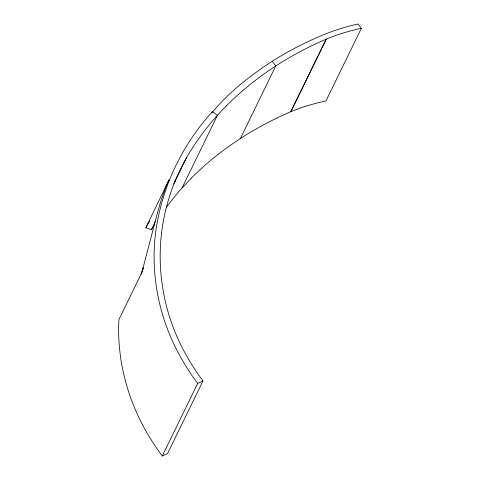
<?xml version="1.0" encoding="UTF-8"?>
<svg xmlns="http://www.w3.org/2000/svg" width="480" height="480" viewBox="0 0 480 480"><rect width="100%" height="100%" fill="white"/><g stroke="black" fill="none" stroke-linecap="round" stroke-linejoin="round"><path stroke-width="0.72" d="M154.338 224.76L151.362 229.722L145.818 227.724L168.828 180.318A15.564 0.39 -62 0 1 168.312 181.584M175.026 181.206L175.11 180.582M168.798 180.612L168.99 179.838L165.84 186.858L161.772 198.474A332.82 252.402 14.2 0 0 159.12 207.126A326.976 281.58 17.6 0 0 156.36 216.942L141.876 272.484L118.896 319.596C116.898 356.892 126.096 394.452 143.838 427.224A228.99 185.256 26 0 0 162.276 456L167.568 453.528L202.974 380.934A224.844 181.902 26 0 1 184.848 352.656C160.188 307.842 153.42 253.47 167.244 204.162C177.354 166.614 199.242 133.092 226.542 105.732M141.876 272.484L143.184 267.798A21.414 4.08 -79.5 0 1 141.126 274.032M151.362 229.722L155.298 221.652M173.67 183.99L174.324 182.646M174.558 182.166L186.768 157.128M211.752 112.998C228.528 92.424 250.032 75.792 272.208 61.284A413.592 334.608 26 0 1 323.418 34.806A235.518 190.536 26 0 1 334.662 30.558A231.636 187.398 26 0 1 358.11 24L361.356 28.332L325.95 100.926A225.942 182.79 26 0 0 290.832 111.726A425.052 343.872 26 0 0 244.782 135.75L239.406 139.188A412.842 333.996 26 0 0 191.118 178.308M182.028 187.95L217.434 115.356L212.412 111.654C186.558 140.07 167.88 175.02 159.306 212.496C147.798 260.202 155.748 311.718 179.25 354.63A228.99 185.256 26 0 0 197.682 383.406L162.276 456M240.336 138.594L275.742 66L272.208 61.284M290.796 111.732L326.262 39.114L290.826 111.72M145.818 227.724L148.506 223.008M148.842 222.414L149.598 221.202M166.248 207.222L178.8 191.58L191.136 178.326M197.682 383.406L202.974 380.934M361.356 28.326A225.942 182.79 26 0 0 326.238 39.132A425.052 343.872 26 0 0 280.188 63.162L274.812 66.594A412.842 333.996 26 0 0 226.524 105.714M175.056 180.924A15.564 0.39 -62 0 1 174.444 182.4M168.21 181.806A15.564 0.39 -62 0 1 168.102 182.04"/></g></svg>
